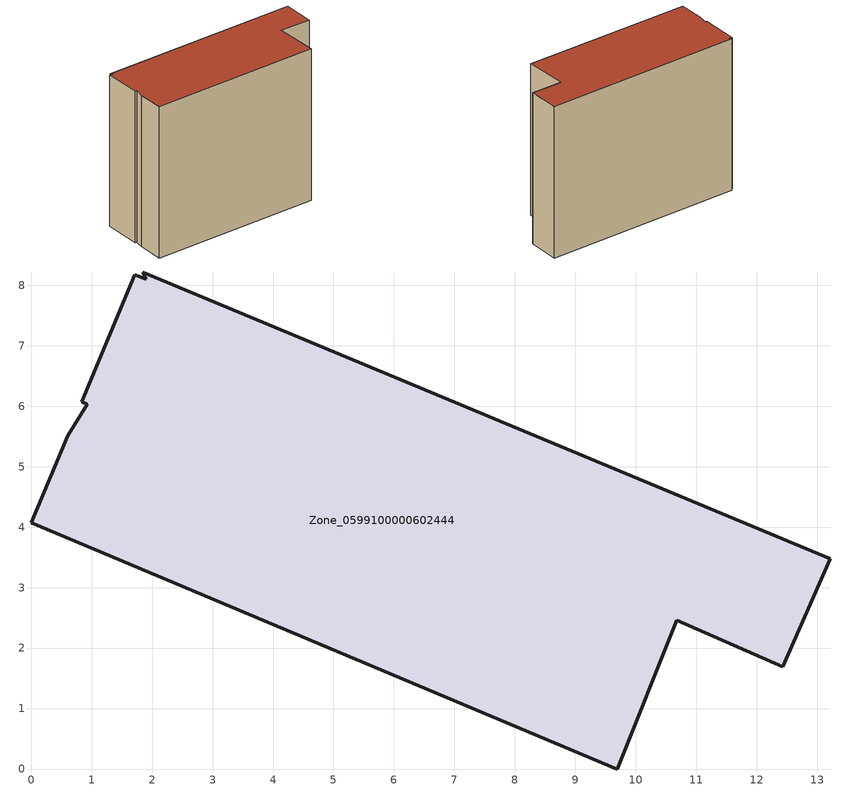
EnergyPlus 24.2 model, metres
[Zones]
Zone_0599100000602444
 floor ground (C_G): 0.93,6.04 0.84,6.08 1.71,8.18 1.9,8.1 1.85,8.22 13.22,3.48 12.43,1.69 10.68,2.46 9.69,0 0,4.07 0.6,5.51 z0
 wall outside (C_F): 1.85,8.22 1.9,8.1 1.71,8.18 0.84,6.08 0.93,6.04 0.6,5.51 0,4.07 9.69,0 10.68,2.46 12.43,1.69 13.22,3.48 1.85,8.22 z0:9.5
 roof outside (C_R): 0.84,6.08 0.93,6.04 0.6,5.51 0,4.07 9.69,0 10.68,2.46 12.43,1.69 13.22,3.48 1.85,8.22 1.9,8.1 1.71,8.18 z9.5
[BUILDING]
Pand.0599100000602444: North Axis=0; Terrain=City; Loads Convergence Tolerance Value=0.04; Temperature Convergence Tolerance Value=0.4; Solar Distribution=FullExterior; Maximum Number of Warmup Days=25; Minimum Number of Warmup Days=1
[Site:Location]
Rotterdam.The.Hague.AP_ZH_NLD Design_Conditions: Latitude=51.96; Longitude=4.45; Time Zone=1; Elevation=-4.5
[SITE:GROUNDTEMPERATURE:BUILDINGSURFACE]
18, 18, 18, 18, 18, 18, 18, 18, 18, 18, 18, 18
[MATERIAL] Thermal Absorptance=0.9; Solar Absorptance=0.7; Visible Absorptance=0.7
Name | Roughness | Thickness | Conductivity | Density | Specific Heat
G.TI.1946 | MediumSmooth | 0.15 | 1 | 540 | 1210
F.TI.1946 | Rough | 0.3 | 0.857143 | 1920 | 840
R.TI.1946 | MediumRough | 0.2 | 0.1 | 1500 | 1000
[CONSTRUCTION]
C_G: G.TI.1946
C_F: F.TI.1946
C_R: R.TI.1946
[ZONE]
Zone_0599100000602444: Type=1; Multiplier=1; Ceiling Height=Autocalculate; Volume=Autocalculate; Floor Area=autocalculate; Part of Total Floor Area=Yes
[ZONEINFILTRATION:DESIGNFLOWRATE]
Infil_Zone_0599100000602444: Zone or ZoneList or Space or SpaceList=Zone_0599100000602444; Schedule=AlwaysOn; Design Flow Rate Calculation Method=Flow/Area; Flow Rate per Floor Area=0.003; Constant Term Coefficient=1; Temperature Term Coefficient=0; Velocity Term Coefficient=0; Velocity Squared Term Coefficient=0
[HVACTEMPLATE:ZONE:IDEALLOADSAIRSYSTEM]
Zone_0599100000602444: Maximum Heating Supply Air Temperature=50; Minimum Cooling Supply Air Temperature=13; Maximum Heating Supply Air Humidity Ratio=0.0156; Minimum Cooling Supply Air Humidity Ratio=0.0077; Heating Limit=NoLimit; Cooling Limit=NoLimit; Dehumidification Control Type=ConstantSensibleHeatRatio; Cooling Sensible Heat Ratio=0.7; Dehumidification Setpoint=60; Humidification Control Type=None; Humidification Setpoint=30; Outdoor Air Method=None; Outdoor Air Flow Rate per Person=0.00944; Outdoor Air Flow Rate per Zone Floor Area=0; Outdoor Air Flow Rate per Zone=0; Demand Controlled Ventilation Type=None; Outdoor Air Economizer Type=NoEconomizer; Heat Recovery Type=None; Sensible Heat Recovery Effectiveness=0.7; Latent Heat Recovery Effectiveness=0.65
[ZONECONTROL:THERMOSTAT]
ThermostatControl_Zone_0599100000602444: Zone or ZoneList=Zone_0599100000602444; Control Type Schedule=DualSetpointControlType; Control 1=Thermostat_Zone_0599100000602444; Temperature Difference Between Cutout And Setpoint=0
[THERMOSTATSETPOINT:DUALSETPOINT]
Thermostat_Zone_0599100000602444: Heating Setpoint Temperature Schedule=HeatingSetpoint_Zone_0599100000602444; Cooling Setpoint Temperature Schedule=CoolingSetpoint_Zone_0599100000602444
[SCHEDULE:COMPACT]
HeatingSetpoint_Zone_0599100000602444: Through: 12/31, For: AllDays, Until: 24:00, 21
CoolingSetpoint_Zone_0599100000602444: Through: 12/31, For: AllDays, Until: 24:00, 24
DualSetpointControlType: Through: 12/31, For: AllDays, Until: 24:00, 4
AlwaysOn: Through: 12/31, For: AllDays, Until: 24:00, 1
